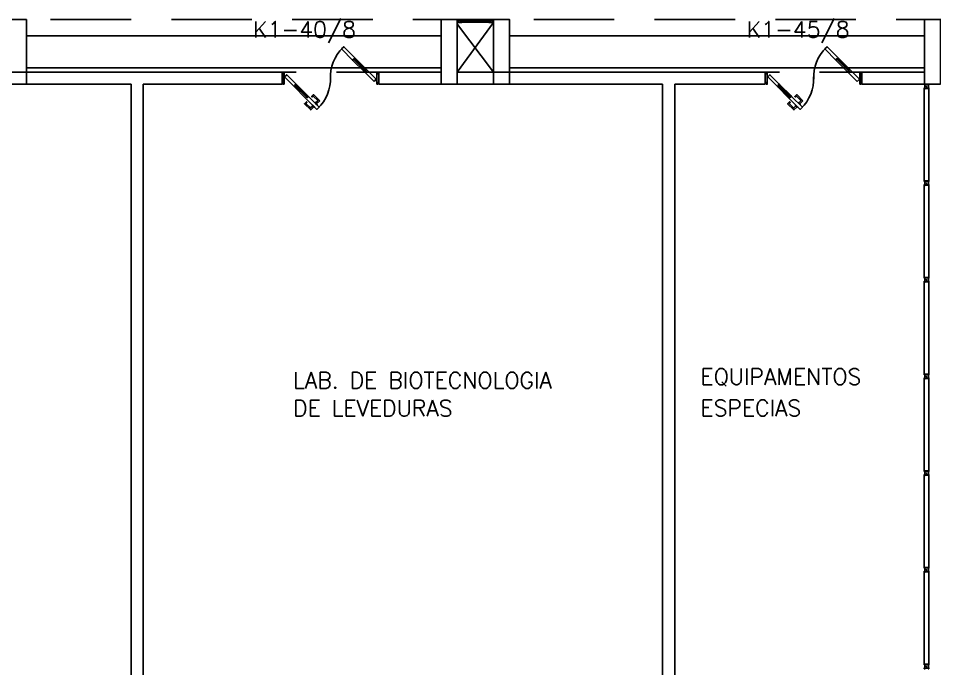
# Model space of a CAD drawing. Header units: millimetres. Extents: x 1887 to 2405, y 1100 to 1335.
# Drawn here: x 2173.51 to 2184.89, y 1256.67 to 1264.74 of the extents above; entities that cross this region are included whole.
import ezdxf

# ---------------------------------------------------------------- set-up
doc = ezdxf.new("R2010")
doc.units = ezdxf.units.MM
doc.linetypes.add('HIDDEN', pattern=[0.375, 0.25, -0.125])
for name, color, linetype in [('AR-ALV', 2, 'Continuous'), ('AR-ESQ', 1, 'Continuous'), ('AR-ESTC', 3, 'Continuous'), ('AR-PORTA', 1, 'Continuous'), ('AR-PROJ', 1, 'HIDDEN'), ('AR-SHAFT', 1, 'Continuous'), ('DIV2', 2, 'Continuous'), ('DT-ESQ-BAGUETE-C', 2, 'Continuous'), ('DT-ESQ-PERFIL CADEIRA-C', 2, 'Continuous'), ('DT-ESQ-PERFIL CADEIRA-V', 1, 'Continuous'), ('DT-ESQ-VENEZIANA-C', 2, 'Continuous'), ('DT-ESQ-VENEZIANA-V', 2, 'Continuous'), ('ENDEREÇO', 2, 'Continuous'), ('maçaneta', 1, 'Continuous'), ('mov', 1, 'Continuous'), ('PM-PERFIL U-C', 2, 'Continuous'), ('PM-VIDRO', 1, 'Continuous'), ('pm1', 2, 'Continuous'), ('pm2', 2, 'Continuous'), ('TEXTO', 2, 'Continuous')]:
    doc.layers.add(name, color=color, linetype=linetype)
doc.styles.add('UNB-100', font='simplex.shx', dxfattribs={"height": 0.2})
doc.styles.add('UNB1-100', font='simplex.shx', dxfattribs={"height": 0.2})

# ---------------------------------------------------------------- blocks, each defined once
blk = doc.blocks.new('EF01-P')
at = {"layer": 'DT-ESQ-BAGUETE-C', "ltscale": 0.1}
for points in [[(0.002, 0.035), (0.015, 0.035), (0.015, 0.033), (0.002, 0.033), (0.002, 0.005), (0.015, 0.005), (0.015, 0.004), (0.002, 0.004, -0.414214), (0, 0.005), (0, 0.033, -0.414214)], [(0.448, 0.035), (0.435, 0.035), (0.435, 0.033), (0.448, 0.033), (0.448, 0.005), (0.435, 0.005), (0.435, 0.004), (0.448, 0.004, 0.414214), (0.45, 0.005), (0.45, 0.033, 0.414214)]]:
    blk.add_lwpolyline(points, format="xyb", close=True, dxfattribs=at)
at = {"layer": 'DT-ESQ-PERFIL CADEIRA-C', "color": 2, "ltscale": 0.1}
for points in [[(0.01, 0.002), (0.01, 0.003), (0.002, 0.003, 1), (0.002, 0), (0.015, 0, 0.414214), (0.016, 0.002), (0.016, 0.033), (0.043, 0.033)], [(0.407, 0.006), (0.432, 0.006), (0.432, 0.016), (0.433, 0.016), (0.433, 0.006, -0.414214), (0.432, 0.005), (0.407, 0.005), (0.394, 0.005, -1), (0.394, 0.008), (0.407, 0.008), (0.407, 0.02), (0.407, 0.032), (0.394, 0.032, -1), (0.394, 0.035), (0.407, 0.035), (0.433, 0.035, -0.414214), (0.435, 0.033), (0.435, 0.002), (0.448, 0.002)]]:
    blk.add_lwpolyline(points, format="xyb", dxfattribs=at)
at = {"layer": 'DT-ESQ-PERFIL CADEIRA-C', "ltscale": 0.1}
for points in [[(0.043, 0.006), (0.018, 0.006), (0.018, 0.016), (0.016, 0.016), (0.016, 0.006, 0.414214), (0.018, 0.005), (0.043, 0.005), (0.056, 0.005, 1), (0.056, 0.008), (0.043, 0.008), (0.043, 0.02), (0.043, 0.032), (0.056, 0.032, 1), (0.056, 0.035), (0.043, 0.035), (0.016, 0.035, 0.414214), (0.015, 0.033), (0.015, 0.002), (0.002, 0.002)], [(0.041, 0.02), (0.041, 0.032, -0.414214), (0.043, 0.033), (0.056, 0.033)], [(0.041, 0.02), (0.041, 0.008, 0.414214), (0.043, 0.006), (0.056, 0.006)], [(0.408, 0.02), (0.408, 0.032, 0.414214), (0.407, 0.033), (0.394, 0.033)], [(0.408, 0.02), (0.408, 0.008, -0.414214), (0.407, 0.006), (0.394, 0.006)], [(0.44, 0.002), (0.44, 0.003), (0.448, 0.003, -1), (0.448, 0), (0.435, 0, -0.414214), (0.433, 0.002), (0.433, 0.033), (0.407, 0.033)]]:
    blk.add_lwpolyline(points, format="xyb", dxfattribs=at)
at = {"layer": 'DT-ESQ-PERFIL CADEIRA-V', "ltscale": 0.1}
blk.add_line((0.015, 0), (0.435, 0), dxfattribs=at)
at = {"layer": 'DT-ESQ-VENEZIANA-C', "ltscale": 0.1}
for p, q in [((0.043, 0.011), (0.407, 0.011)), ((0.043, 0.009), (0.407, 0.009))]:
    blk.add_line(p, q, dxfattribs=at)
at = {"layer": 'DT-ESQ-VENEZIANA-V', "ltscale": 0.1}
blk.add_line((0.043, 0.031), (0.407, 0.031), dxfattribs=at)
blk = doc.blocks.new('PM7B')
at = {"layer": 'maçaneta'}
for points in [[(0.732, -0.208), (0.771, -0.247), (0.785, -0.233), (0.758, -0.206, -0.414214), (0.758, -0.204), (0.813, -0.148), (0.827, -0.162), (0.834, -0.155), (0.81, -0.13)], [(0.806, -0.282), (0.845, -0.321), (0.923, -0.243), (0.898, -0.219), (0.891, -0.226), (0.905, -0.24), (0.849, -0.295, -0.414214), (0.847, -0.295), (0.82, -0.268)], [(0.845, -0.321), (0.806, -0.282), (0.82, -0.268), (0.847, -0.295, 0.414214), (0.849, -0.295), (0.905, -0.24), (0.891, -0.226), (0.898, -0.219), (0.923, -0.243)]]:
    blk.add_lwpolyline(points, format="xyb", close=True, dxfattribs=at)
for points in [[(0.792, -0.226), (0.764, -0.254), (0.767, -0.258), (0.795, -0.229)], [(0.792, -0.226), (0.764, -0.254), (0.767, -0.258), (0.795, -0.229)], [(0.827, -0.261), (0.799, -0.289), (0.795, -0.286), (0.824, -0.258)], [(0.827, -0.261), (0.799, -0.289), (0.795, -0.286), (0.824, -0.258)]]:
    blk.add_lwpolyline(points, close=True, dxfattribs=at)
at = {"layer": 'mov'}
for centre, start, end in [((0.099, 0.089), 356.8029, 46.3992), ((1.101, 0.061), 176.8029, 226.3992)]:
    blk.add_arc(centre, 0.501, start, end, dxfattribs=at)
at = {"layer": 'PM-PERFIL U-C'}
for p, q in [((0, 0.12), (0, 0.139)), ((0.002, 0.12), (0, 0.12)), ((0.001, 0.14), (0.01, 0.14)), ((0.01, 0.138), (0.002, 0.138)), ((0.002, 0.138), (0.002, 0.12)), ((0.01, 0.14), (0.01, 0.149)), ((0.012, 0.15), (0.023, 0.15)), ((0.023, 0.148), (0.012, 0.148)), ((0.012, 0.148), (0.012, 0.139)), ((0.023, 0.148), (0.023, 0.002)), ((0.025, 0.149), (0.025, 0.001)), ((1.175, 0.149), (1.175, 0.001)), ((1.188, 0.15), (1.176, 0.15)), ((1.177, 0.148), (1.188, 0.148)), ((1.177, 0.148), (1.177, 0.002)), ((1.188, 0.148), (1.188, 0.139)), ((1.189, 0.138), (1.198, 0.138)), ((1.19, 0.14), (1.19, 0.149)), ((1.198, 0.14), (1.19, 0.14)), ((1.198, 0.138), (1.198, 0.12)), ((1.198, 0.12), (1.2, 0.12)), ((1.2, 0.12), (1.2, 0.139)), ((0, 0.012), (0, 0.03)), ((0, 0.03), (0.002, 0.03)), ((0.01, 0.01), (0.001, 0.01)), ((0.002, 0.03), (0.002, 0.012)), ((0.002, 0.012), (0.01, 0.012)), ((0.01, 0.001), (0.01, 0.01)), ((0.012, 0.01), (0.012, 0.002)), ((0.012, 0.002), (0.023, 0.002)), ((0.023, 0), (0.012, 0)), ((1.188, 0.002), (1.177, 0.002)), ((1.176, 0), (1.188, 0)), ((1.188, 0.01), (1.188, 0.002)), ((1.198, 0.012), (1.189, 0.012)), ((1.19, 0.01), (1.198, 0.01)), ((1.19, 0.001), (1.19, 0.01)), ((1.198, 0.03), (1.198, 0.012)), ((1.2, 0.03), (1.198, 0.03)), ((1.2, 0.012), (1.2, 0.03))]:
    blk.add_line(p, q, dxfattribs=at)
for centre, start, end in [((0.001, 0.139), 90, 180), ((0.012, 0.149), 90, 180), ((0.01, 0.139), 270, 0), ((0.023, 0.149), 0, 90), ((1.176, 0.149), 90, 180), ((1.188, 0.149), 0, 90), ((1.189, 0.139), 180, 270), ((1.198, 0.139), 0, 90), ((0.001, 0.012), 180, 270), ((0.01, 0.01), 0, 90), ((0.012, 0.001), 180, 270), ((0.023, 0.001), 269.9386, 0), ((1.176, 0.001), 180, 270.0614), ((1.189, 0.01), 90, 180), ((1.188, 0.001), 270, 0), ((1.198, 0.012), 270, 0)]:
    blk.add_arc(centre, 0.0015, start, end, dxfattribs=at)
at = {"layer": 'PM-VIDRO'}
for p, q in [((0.161, 0.171), (0.302, 0.312)), ((0.309, 0.305), (0.168, 0.164)), ((0.891, -0.155), (1.032, -0.014)), ((1.039, -0.021), (0.898, -0.162))]:
    blk.add_line(p, q, dxfattribs=at)
at = {"layer": 'pm1'}
for p, q in [((0.302, 0.312), (0.291, 0.323)), ((0.302, 0.312), (0.309, 0.319)), ((0.327, 0.302), (0.309, 0.319)), ((0.316, 0.312), (0.309, 0.305)), ((0.32, 0.294), (0.309, 0.305)), ((0.327, 0.302), (0.32, 0.294)), ((0.03, 0.061), (0.15, 0.181)), ((0.178, 0.153), (0.058, 0.033)), ((0.15, 0.181), (0.161, 0.171)), ((0.154, 0.164), (0.161, 0.171)), ((0.171, 0.146), (0.154, 0.164)), ((0.168, 0.164), (0.161, 0.157)), ((0.168, 0.164), (0.178, 0.153)), ((0.178, 0.153), (0.171, 0.146)), ((0.058, 0.033), (0.03, 0.061)), ((1.022, -0.003), (1.029, 0.004)), ((1.029, 0.004), (1.046, -0.014)), ((1.032, -0.014), (1.039, -0.007)), ((1.046, -0.014), (1.039, -0.021)), ((0.873, -0.152), (0.88, -0.144)), ((0.873, -0.152), (0.891, -0.169)), ((0.88, -0.144), (0.891, -0.155)), ((0.884, -0.162), (0.891, -0.155)), ((0.898, -0.162), (0.891, -0.169)), ((0.898, -0.162), (0.909, -0.173))]:
    blk.add_line(p, q, dxfattribs=at)
for points in [[(0.291, 0.323), (0.433, 0.464), (0.461, 0.436), (0.32, 0.294)], [(1.032, -0.014), (1.022, -0.003), (1.142, 0.117), (1.17, 0.089), (1.05, -0.031), (1.039, -0.021)], [(0.909, -0.173), (0.767, -0.314), (0.739, -0.286), (0.873, -0.152)]]:
    blk.add_lwpolyline(points, dxfattribs=at)
at = {"layer": 'pm2'}
for p, q in [((0.15, 0.181), (0.291, 0.323)), ((0.32, 0.294), (0.178, 0.153)), ((0.88, -0.144), (1.022, -0.003)), ((1.05, -0.031), (0.909, -0.173))]:
    blk.add_line(p, q, dxfattribs=at)
blk = doc.blocks.new('MTT')
for p, q in [((-0.029, 0.018), (-0.029, 0.029)), ((-0.019, 0.029), (-0.029, 0.029)), ((-0.024, 0.018), (-0.029, 0.018)), ((-0.024, 0.018), (-0.024, -0.019)), ((-0.019, 0.024), (-0.019, 0.029)), ((-0.019, 0.024), (0.018, 0.024)), ((-0.005, 0), (0.005, 0)), ((0, -0.005), (0, 0.005)), ((0.018, 0.024), (0.018, 0.029)), ((0.018, 0.029), (0.029, 0.029)), ((0.024, 0.018), (0.029, 0.018)), ((0.024, 0.018), (0.024, -0.019)), ((0.029, 0.018), (0.029, 0.029)), ((-0.029, -0.019), (-0.024, -0.019)), ((-0.029, -0.019), (-0.029, -0.029)), ((-0.019, -0.029), (-0.029, -0.029)), ((0.018, -0.024), (-0.019, -0.024)), ((-0.019, -0.024), (-0.019, -0.029)), ((0.018, -0.024), (0.018, -0.029)), ((0.018, -0.029), (0.029, -0.029)), ((0.029, -0.019), (0.024, -0.019)), ((0.029, -0.019), (0.029, -0.029))]:
    blk.add_line(p, q)
blk = doc.blocks.new('DIV12')
for p, q in [((-0.0051, 0), (0.0051, 0)), ((0, -0.0051), (0, 0.0051)), ((0.0285, 0.0285), (1.1715, 0.0285)), ((0.0285, -0.0285), (0.0285, 0.0285)), ((1.1715, -0.0285), (1.1715, 0.0285)), ((1.1949, 0), (1.2051, 0)), ((1.2, -0.0051), (1.2, 0.0051)), ((0.0285, -0.0285), (1.1715, -0.0285))]:
    blk.add_line(p, q)

msp = doc.modelspace()

# ---------------------------------------------------------------- linework, layer by layer
for p, q in [((2184.783, 1256.695), (2184.793, 1256.695)), ((2184.788, 1256.69), (2184.788, 1256.7))]:
    msp.add_line(p, q)
at = {"layer": 'AR-ALV'}
for p, q in [((2176.785, 1264.073), (2173.61, 1264.073)), ((2176.785, 1264.073), (2176.785, 1263.923)), ((2177.985, 1264.073), (2177.985, 1263.923)), ((2178.76, 1264.073), (2177.985, 1264.073)), ((2179.41, 1264.073), (2178.96, 1264.073)), ((2182.785, 1264.073), (2179.61, 1264.073)), ((2182.785, 1263.923), (2182.785, 1264.073)), ((2184.76, 1264.073), (2183.985, 1264.073)), ((2183.985, 1263.923), (2183.985, 1264.073)), ((2174.91, 1263.923), (2173.61, 1263.923)), ((2174.91, 1263.923), (2174.91, 1255.598)), ((2175.06, 1263.923), (2175.06, 1255.598)), ((2175.06, 1263.923), (2176.785, 1263.923)), ((2179.61, 1263.923), (2177.985, 1263.923)), ((2181.51, 1263.923), (2179.61, 1263.923)), ((2181.51, 1263.923), (2181.51, 1255.598)), ((2181.66, 1263.923), (2181.66, 1255.598)), ((2182.785, 1263.923), (2181.66, 1263.923)), ((2184.76, 1263.923), (2183.985, 1263.923))]:
    msp.add_line(p, q, dxfattribs=at)
at = {"layer": 'AR-ESTC'}
for points in [[(2173.41, 1264.723), (2173.61, 1264.723), (2173.61, 1263.923), (2173.41, 1263.923)], [(2178.96, 1264.723), (2178.76, 1264.723), (2178.76, 1263.923), (2178.96, 1263.923)], [(2179.41, 1264.723), (2179.61, 1264.723), (2179.61, 1263.923), (2179.41, 1263.923)], [(2184.96, 1264.723), (2184.76, 1264.723), (2184.76, 1263.923), (2184.96, 1263.923)]]:
    msp.add_lwpolyline(points, close=True, dxfattribs=at)
at = {"layer": 'AR-PROJ', "ltscale": 4}
msp.add_lwpolyline([(2130.96, 1264.073), (2197.41, 1264.073), (2197.41, 1264.723), (2130.96, 1264.723)], close=True, dxfattribs=at)
at = {"layer": 'AR-SHAFT'}
for p, q in [((2178.96, 1264.073), (2179.408, 1264.688)), ((2178.961, 1264.664), (2179.41, 1264.073)), ((2173.61, 1264.523), (2178.76, 1264.523)), ((2179.61, 1264.523), (2184.76, 1264.523)), ((2173.61, 1264.123), (2178.76, 1264.123)), ((2179.61, 1264.123), (2184.76, 1264.123))]:
    msp.add_line(p, q, dxfattribs=at)

# ---------------------------------------------------------------- block references
at = {"layer": 'AR-ESQ', "rotation": 180}
msp.add_blockref('EF01-P', (2179.41, 1264.723), dxfattribs=at)
at = {"layer": 'AR-PORTA', "xscale": -1}
for p in [(2177.985, 1263.923), (2183.985, 1263.923)]:
    msp.add_blockref('PM7B', p, dxfattribs=at)
at = {"layer": 'DIV2', "xscale": -1}
for name, p, rotation in [('MTT', (2184.788, 1263.895), 180), ('DIV12', (2184.788, 1262.695), 270), ('MTT', (2184.788, 1262.695), 180), ('DIV12', (2184.788, 1261.495), 270), ('MTT', (2184.788, 1261.495), 180), ('DIV12', (2184.788, 1260.295), 270), ('MTT', (2184.788, 1260.295), 180), ('DIV12', (2184.788, 1259.095), 270), ('MTT', (2184.788, 1259.095), 180), ('DIV12', (2184.788, 1257.895), 270), ('MTT', (2184.788, 1257.895), 180), ('DIV12', (2184.788, 1256.695), 270), ('MTT', (2184.788, 1256.695), 180)]:
    msp.add_blockref(name, p, dxfattribs=dict(at, rotation=rotation))

# ---------------------------------------------------------------- texts
at = {"layer": 'ENDEREÇO', "style": 'UNB1-100'}
for s, p in [('K1-40/8', (2176.425, 1264.501)), ('K1-45/8', (2182.553, 1264.501))]:
    msp.add_text(s, height=0.2, dxfattribs=at).set_placement(p)
at = {"layer": 'TEXTO', "style": 'UNB-100'}
for s, p in [('LAB. DE BIOTECNOLOGIA ', (2176.922, 1260.146)), ('EQUIPAMENTOS', (2181.981, 1260.191)), ('DE LEVEDURAS', (2176.922, 1259.799)), ('ESPECIAS', (2181.981, 1259.802))]:
    msp.add_text(s, height=0.2, dxfattribs=at).set_placement(p)

doc.saveas('drawing.dxf')
